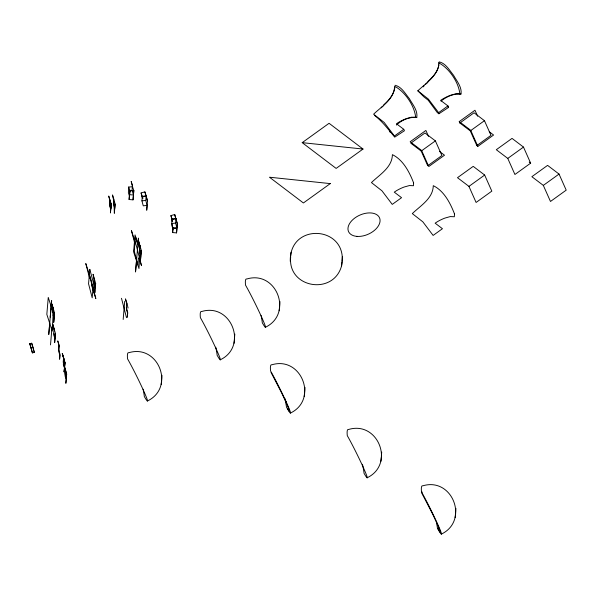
<?xml version="1.0" encoding="UTF-8"?>
<svg xmlns="http://www.w3.org/2000/svg" width="596" height="596" viewBox="0 0 596 596"><rect width="100%" height="100%" fill="white"/><g stroke="black" fill="none" stroke-linecap="round" stroke-linejoin="round"><path stroke-width="0.89" d="M395.021 85.25C401.682 86.778 405.258 93.706 409.34 98.608C412.499 104.367 417.93 110.409 416.798 117.382L415.65 117.323C414.637 105.902 404.826 91.412 394.582 86.256C394.381 98.996 381.85 106.222 373.618 114.186L384.159 122.441L394.425 136.007L403.745 129.295L404.423 130.748L394.708 137.14C388.376 129.488 382.498 121.547 374.504 115.363M460.999 94.012L459.844 93.952C458.838 82.524 449.019 68.041 438.783 62.878L439.222 61.872C445.882 63.407 449.458 70.335 453.534 75.238C456.7 80.996 462.131 87.038 460.999 94.012C453.735 93.371 446.553 96.597 441.01 101.089M53.156 311.596L53.29 309.16L51.919 303.893L54.541 313.034L53.752 322.257L54.541 313.034M53.96 333.633L53.863 335.265L54.988 338.737L54.646 342.663L55.435 333.447L52.813 324.298L54.184 329.566M63.452 362.875L63.362 364.499L64.48 367.978L64.144 371.904L64.927 362.681L62.312 353.54L64.927 362.681L64.48 367.978L64.241 365.229M65.396 370.235L65.076 375.934L66.201 379.414L65.858 383.332L66.648 374.117L64.025 364.968L66.648 374.117L66.268 378.49L64.927 373.513L65.314 368.984M128.691 187.025L128.378 192.717L129.496 196.196L129.943 190.899L128.691 187.025L132.55 186.757L133.802 190.638L133.012 199.854L129.094 199.518L129.853 190.616M126.657 307.409L126.523 309.853L127.641 313.332L127.306 317.251L127.708 312.408L126.367 307.432L126.762 302.902L125.465 298.887L126.844 304.154M139.978 248.264L140.067 246.632L138.697 241.373L141.319 250.514L140.529 259.729L140.872 255.811L139.755 252.331M171.998 224.133L171.909 225.757L173.026 229.236M172.132 221.69L172.229 220.066M50.511 344.898L52.038 326.809M54.988 338.737L55.435 333.447M95.651 283.413L94.868 292.636C94.704 286.497 94.622 280.329 93.036 274.272L95.651 283.413L95.278 287.793L93.937 282.817L94.324 278.287M111.184 204.07L110.424 212.973L110.737 209.367L109.701 206.171L110.022 200.472L111.184 204.07L110.796 208.496M115.132 204.085L114.343 213.308C114.186 207.17 114.104 201.001 112.51 194.944L115.132 204.085L114.752 208.466L113.411 203.489L113.806 198.96M123.171 319.486L124.698 301.397M137.907 244.271L138.428 238.08L135.53 271.992L136.626 259.402M176.885 228.976L176.55 232.894L172.624 232.559L173.034 227.717L176.96 228.052L177.332 223.679L174.717 214.53L170.925 215.603L172.296 220.87M147.584 400.914C175.44 387.385 158.462 343.728 128.788 352.72A26.149 4.038 73 0 0 127.566 358.881A26.149 1.334 63.7 0 1 144.023 391.699A26.149 1.334 63.7 0 1 144.329 396.534A26.149 4.038 73 0 0 143.114 389.203M176.55 232.894L177.332 223.679L176.088 219.797M220.416 359.723C248.241 346.321 231.315 302.5 201.619 311.529A26.149 4.038 73 0 0 200.39 317.69A26.149 1.334 63.7 0 1 216.855 350.508A26.149 1.334 63.7 0 1 217.16 355.343A26.149 4.038 73 0 0 215.759 347.17M234.817 334.095L234.027 343.318M265.563 327.197C293.411 313.667 276.432 270.01 246.766 279.002A26.149 4.038 73 0 0 245.537 285.164A26.149 1.334 63.7 0 1 262.002 317.981A26.149 1.334 63.7 0 1 262.307 322.816A26.149 4.038 73 0 0 261.093 315.485M290.289 261.443C289 221.064 349.621 225.891 341.582 265.823C333.551 295.69 287.548 288.173 290.669 257.07M290.595 412.991C318.45 399.469 301.472 355.805 271.798 364.797A26.149 4.038 73 0 0 270.577 370.958A26.149 1.334 63.7 0 1 287.034 403.775A26.149 1.334 63.7 0 1 287.339 408.61M367.307 477.694C395.155 464.165 378.184 420.5 348.511 429.5A26.149 4.038 73 0 0 347.289 435.661A26.149 1.334 63.7 0 1 363.746 468.478A26.149 1.334 63.7 0 1 364.052 473.313A26.149 4.038 73 0 0 362.465 464.277M441.539 534.031C469.387 520.502 452.409 476.845 422.743 485.837A26.149 4.038 73 0 0 421.514 491.998A26.149 1.334 63.7 0 1 437.971 524.815A26.149 1.334 63.7 0 1 438.276 529.65A26.149 4.038 73 0 0 438.097 528.145M50.22 317.102L51.651 300.6L48.753 334.512L49.766 322.823M53.208 307.909L52.821 312.438L54.162 317.415M54.109 328.314L53.714 332.844L55.056 337.82M64.144 371.904L64.927 362.681L62.312 353.54M109.917 199.727L109.56 203.914L110.901 208.891L111.243 204.86L108.725 196.017L110.096 201.284M129.094 199.518L129.429 195.592M133.012 199.854L133.355 195.928M133.422 195.011L133.802 190.638L129.876 190.303L129.503 194.676L133.422 195.011L132.081 190.035L132.476 185.505L131.18 181.489L132.55 186.757M142.459 198.222L141.088 192.955L144.873 191.882L146.169 195.898L145.774 200.427L147.115 205.404L143.263 205.829L141.922 200.859L142.31 196.33L146.169 195.898L147.495 201.031L146.705 210.246L147.048 206.32M138.451 257.912L137.847 264.9L134.227 250.901L135.478 236.478L137.534 244.107M139.598 249.918L139.993 245.381M141.319 250.514L140.939 254.887L139.822 250.745M171.76 223.507L172.155 218.978L176.006 218.546L175.619 223.075L176.96 228.052L173.101 228.484L171.76 223.507L175.619 223.075M172.624 232.559L172.967 228.64M161.196 384.502L161.538 380.583M161.605 379.659L161.985 375.286M279.174 310.792L279.517 306.865M279.584 305.949L279.964 301.569M290.736 256.153L291.079 252.227M304.213 396.586L304.549 392.66M304.623 391.743L304.996 387.37M341.992 260.981L342.372 256.608M341.582 265.823L341.925 261.905M380.918 461.282L381.261 457.363M381.328 456.439L381.708 452.066M455.15 517.626L455.493 513.7M455.56 512.784L455.94 508.403M394.91 87.359C393.859 94.406 388.972 100.188 383.839 104.807L383.399 105.954M438.783 62.878C439.215 70.417 433.113 76.579 428.04 81.436L427.593 82.583L425.388 84.423M438.932 64.889C436.659 76.586 425.887 83.209 417.818 90.808L423.965 96.902L428.166 100.165L437.352 112.629L438.909 113.769L448.617 107.369L447.946 105.924L440.645 100.381L442.657 99.063A29.971 18.454 -24 0 1 450.457 95.285L455.754 93.803L459.844 93.952M423.205 86.852L424.114 85.831M381.187 107.794L382.364 106.639M396.452 125.026C401.771 119.967 409.385 116.816 416.798 117.382M302.202 142.653L329.074 123.29L363.016 149.045L336.137 168.415L302.202 142.653L363.016 149.045M438.909 113.769L438.626 112.637L447.946 105.924M489.286 131.768L493.577 135.024L477.858 146.355L476.815 145.558L470.289 130.897L459.874 122.999L459.248 121.584L474.967 110.253L477.605 116.183M459.874 122.999L474.051 112.786L484.459 120.69L490.992 135.352L476.815 145.558M421.201 151.086L435.378 140.872L441.904 155.534L427.727 165.748L421.201 151.086L410.793 143.182L424.97 132.975L435.378 140.872M470.289 130.897L484.459 120.69M468.94 186.384L484.66 175.053L491.819 191.137L476.1 202.461L468.94 186.384L457.49 177.69L473.209 166.366L484.66 175.053M507.77 158.409L523.489 147.085L530.649 163.162L514.922 174.486L507.77 158.409L496.312 149.715L512.031 138.391L523.489 147.085M543.321 185.393L559.041 174.069L566.2 190.146L550.481 201.47L543.321 185.393L531.87 176.699L547.59 165.375L559.041 174.069M146.169 195.898L142.377 196.971L141.088 192.955M176.006 218.546L172.222 219.619L170.925 215.603M29.8 343.758L31.692 343.221L32.989 347.237L34.315 352.363L32.422 352.899L29.8 343.758L32.422 352.899M31.089 347.773L32.989 347.237M141.922 200.859L145.774 200.427M129.943 190.899L133.802 190.638M415.65 117.323L411.553 117.174L406.256 118.656A29.971 18.454 -24 0 0 398.456 122.433L396.444 123.752L403.745 129.295M447.693 106.781L448.617 107.369M529.218 162.075L530.649 163.162M459.248 121.584L470.698 130.278L477.858 146.355M417.818 90.808L428.353 99.07L438.626 112.637M439.483 151.406L444.497 155.213L428.77 166.537L421.61 150.46L410.16 141.766L425.879 130.442L428.517 136.365M271.038 372.44L281.394 392.459A24.168 1.036 64.1 0 1 288.278 409.936L286.542 407.262L285.082 398.746M432.331 513.499L421.975 493.481L421.953 491.782M389.814 131.455L390.186 132.431M147.495 201.031L144.873 191.882M139.069 258.098L141.505 265.674L136.491 246.282L131.448 230.615L134.599 242.736M109.999 200.904L111.147 204.473M91.508 285.104L95.837 298.574L90.823 279.189L85.779 263.521L89.609 278.228M52.969 314.852L54.094 318.331M33.063 348.489L34.315 352.363M174.717 214.53L175.857 218.918M31.692 343.221L32.84 347.61M172.155 218.978L172.594 220.684M142.31 196.33L142.757 198.036M142.28 196.665L142.824 198.677M126.762 302.902L128.088 308.035M121.487 298.291L126.501 317.675M89.05 273.668L94.064 293.061M436.369 521.351L437.479 528.302L439.222 530.984A24.168 1.036 64.1 0 0 432.338 513.506M286.125 401.279A26.149 4.038 73 0 1 286.46 402.918M413.602 182.86L413.468 185.714L409.37 185.565L404.073 187.047A29.971 18.454 -24 0 0 396.273 190.824L394.261 192.143L401.562 197.686L392.25 204.398L381.976 190.832L371.442 182.577C379.667 174.613 392.198 167.387 392.399 154.647C403.134 159.84 409.445 172.08 413.602 182.86M454.48 213.89L454.346 216.743L450.248 216.586L444.951 218.076A29.971 18.454 -24 0 0 437.151 221.846L435.14 223.172L442.441 228.715L433.121 235.427L422.855 221.854L412.313 213.599C420.545 205.642 433.076 198.416 433.277 185.669C444.013 190.862 450.323 203.102 454.48 213.89M53.223 312.848L52.21 331.071L46.831 314.368L48.261 297.434L53.223 312.848M59.131 346.157L58.818 351.856L59.935 355.335L59.593 359.254L60.002 354.411L58.661 349.442L59.056 344.905L57.76 340.89L59.131 346.157M140.008 250.327L138.987 268.543L133.608 251.847L135.039 234.906L140.008 250.327M63.601 357.555L63.213 362.085L64.554 367.061L63.601 357.555M89.81 269.377L88.558 283.8L92.186 297.799L93.468 282.951L89.81 269.377M330.273 183.605L303.401 202.968L269.466 177.213L330.273 183.605M356.982 236.388A16.956 10.437 -24 0 0 380.039 219.775A16.956 10.437 -24 0 0 355.03 217.853A16.956 10.437 -24 0 0 356.982 236.388"/></g></svg>
